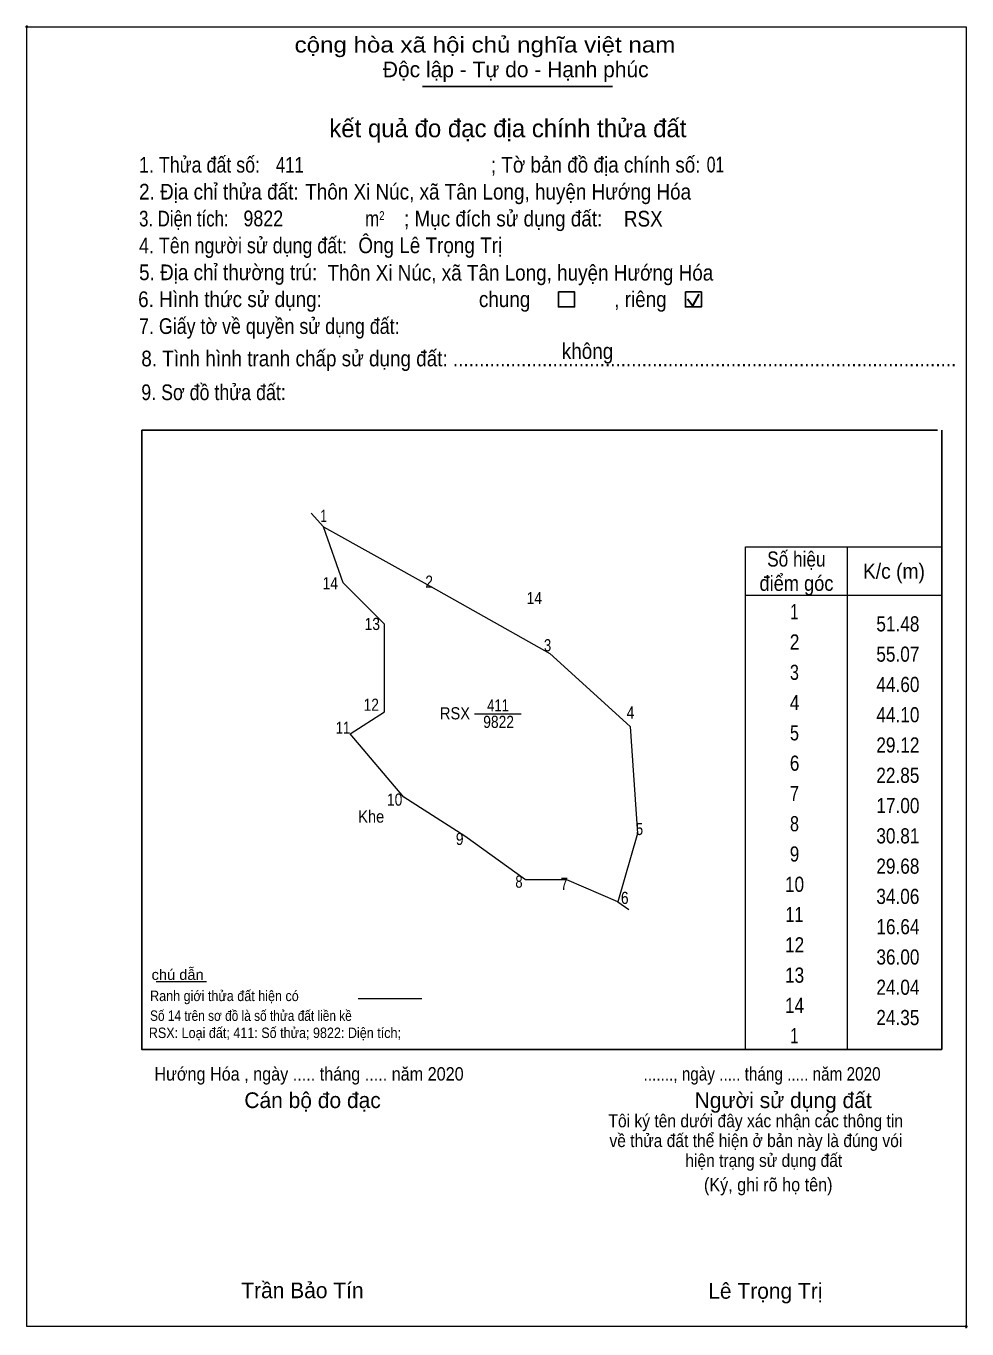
# Model space of a CAD drawing. Header units: metres. Extents: x 543978 to 546488, y 1838886 to 1841045.
# Drawn here: x 546102 to 546488, y 1840510 to 1841045 of the extents above; entities that cross this region are included whole.
import ezdxf
from ezdxf.enums import TextEntityAlignment as Align

# ---------------------------------------------------------------- set-up
doc = ezdxf.new("R2010")
doc.units = ezdxf.units.M
doc.header["$LTSCALE"] = 1.2
doc.header["$PDMODE"] = 32
doc.header["$PDSIZE"] = 0.6
for name, color, linetype, lineweight in [('17', 7, 'Continuous', 13), ('2', 7, 'Continuous', 25), ('28', 7, 'Continuous', 13), ('6', 7, 'Continuous', 13), ('63', 7, 'Continuous', 13)]:
    doc.layers.add(name, color=color, linetype=linetype, lineweight=lineweight)

msp = doc.modelspace()

# ---------------------------------------------------------------- linework, layer by layer
at = {"layer": '17'}
msp.add_line((546155.23, 1840652.31), (546175.94, 1840652.31), dxfattribs=at)
at = {"layer": '2'}
for p, q in [((546264.66, 1841020), (546342.73, 1841020)), ((546149.39, 1840878.72), (546476.24, 1840878.72)), ((546478.07, 1840878.72), (546478.07, 1840624.3))]:
    msp.add_line(p, q, dxfattribs=at)
at = {"layer": '2', "lineweight": 35}
for p, q in [((546373.55, 1840932.72), (546375.74, 1840929.87)), ((546375.74, 1840929.87), (546378.42, 1840934.65))]:
    msp.add_line(p, q, dxfattribs=at)
at = {"layer": '2', "lineweight": 13}
msp.add_lwpolyline([(546102.05, 1841044.48), (546488.12, 1841044.48), (546488.12, 1840510.5), (546102.05, 1840510.5)], close=True, dxfattribs=at)
at = {"layer": '2'}
for points in [[(546320.52, 1840935.57), (546327.15, 1840935.57), (546327.15, 1840929.39), (546320.52, 1840929.39)], [(546372.69, 1840935.57), (546379.32, 1840935.57), (546379.32, 1840929.39), (546372.69, 1840929.39)]]:
    msp.add_lwpolyline(points, close=True, dxfattribs=at)
msp.add_lwpolyline([(546478.07, 1840624.3), (546149.39, 1840624.3), (546149.39, 1840878.72)], dxfattribs=at)
for p in [(546102.05, 1841044.48), (546488.11, 1840510.5)]:
    msp.add_point(p, dxfattribs=at)
at = {"layer": '28'}
for p, q in [((546224, 1840839.02), (546218.87, 1840844.69)), ((546286.1, 1840762.27), (546305.21, 1840762.27)), ((546345, 1840685.02), (546349.4, 1840681.81))]:
    msp.add_line(p, q, dxfattribs=at)
msp.add_lwpolyline([(546224, 1840839.02), (546269, 1840814.02), (546317, 1840787.02), (546350, 1840757.02), (546353, 1840713.02), (546345, 1840685.02), (546324, 1840694.02), (546307, 1840694.02), (546282, 1840712.02), (546257, 1840728.02), (546235, 1840754.02), (546249, 1840763.02), (546249, 1840799.02), (546232, 1840816.02)], close=True, dxfattribs=at)
msp.add_lwpolyline([(546224, 1840839.02), (546269, 1840814.02), (546317, 1840787.02), (546350, 1840757.02), (546353, 1840713.02), (546345, 1840685.02), (546324, 1840694.02), (546307, 1840694.02), (546282, 1840712.02), (546257, 1840728.02), (546235, 1840754.02), (546249, 1840763.02), (546249, 1840799.02), (546232, 1840816.02)], close=True, dxfattribs=at)
at = {"layer": '6'}
msp.add_line((546238.23, 1840645.28), (546264.36, 1840645.28), dxfattribs=at)
at = {"layer": '63'}
for p, q in [((546439.25, 1840830.82), (546439.25, 1840624.3)), ((546439.25, 1840830.82), (546439.25, 1840624.3)), ((546397.44, 1840810.92), (546478.07, 1840810.92))]:
    msp.add_line(p, q, dxfattribs=at)
msp.add_lwpolyline([(546397.44, 1840830.82), (546478.07, 1840830.82), (546478.07, 1840624.3), (546397.44, 1840624.3)], close=True, dxfattribs=at)

# ---------------------------------------------------------------- texts
at = {"layer": '2'}
for s, height, width, p in [('cộng hòa xã hội chủ nghĩa việt nam', 6.444, 1.15, (546212.1, 1841033.91)), ('1. Thửa đất số:', 6.444, 0.85, (546148.2, 1840984.57)), ('411', 6.45, 0.8, (546204.4, 1840984.57)), ('; Tờ bản đồ địa chính số:', 6.444, 0.9, (546292.78, 1840984.57)), ('01', 6.447, 0.75, (546381.48, 1840984.65)), ('2. Địa chỉ thửa đất:', 6.444, 0.9, (546148.2, 1840973.51)), ('Thôn Xi Núc, xã Tân Long, huyện Hướng Hóa', 6.443, 0.9, (546216.49, 1840973.51)), ('3. Diện tích:', 6.444, 0.8, (546148.2, 1840962.45)), ('9822', 6.45, 0.85, (546191.09, 1840962.51)), ('m', 6.444, 0.8, (546241.1, 1840962.45)), ('2', 3.682, 0.8, (546246.87, 1840965.05)), ('; Mục đích sử dụng đất:', 6.444, 0.9, (546257.06, 1840962.45)), ('RSX', 6.443, 0.9, (546347.43, 1840962.42)), ('4. Tên người sử dụng đất:', 6.444, 0.85, (546148.2, 1840951.41)), ('Ông Lê Trọng Trị', 6.447, 0.9, (546238.31, 1840951.48)), ('5. Địa chỉ thường trú:', 6.444, 0.9, (546148.2, 1840940.38)), ('Thôn Xi Núc, xã Tân Long, huyện Hướng Hóa', 6.443, 0.9, (546225.6, 1840940.23)), ('6. Hình thức sử dụng:', 6.444, 0.9, (546147.82, 1840929.33)), ('chung                , riêng', 6.444, 0.9, (546287.85, 1840929.33)), ('7. Giấy tờ về quyền sử dụng đất:', 6.444, 0.85, (546148.2, 1840918.28)), ('không', 6.444, 0.9, (546321.92, 1840908.02)), ('8. Tình hình tranh chấp sử dụng đất: ................................................................................................', 6.444, 0.9, (546149.11, 1840904.98)), ('9. Sơ đồ thửa đất:', 6.444, 0.85, (546149.11, 1840891.1)), ('Hướng Hóa , ngày ..... tháng ..... năm 2020', 5.525, 0.9, (546154.49, 1840611.53)), ('......., ngày ..... tháng ..... năm 2020', 5.525, 0.85, (546355.53, 1840611.53)), ('(Ký, ghi rõ họ tên)', 5.524, 0.9, (546380.33, 1840566.04))]:
    msp.add_text(s, height=height, dxfattribs=dict(at, width=width)).set_placement(p)
for s, height, p in [('Độc lập - Tự do - Hạnh phúc', 6.444, (546248.36, 1841023.75)), ('Cán bộ đo đạc', 6.444, (546191.46, 1840600.25)), ('Người sử dụng đất', 6.444, (546376.51, 1840600.25)), ('Trần Bảo Tín', 6.44, (546190.2, 1840522.14)), ('Lê Trọng Trị', 6.447, (546382.09, 1840521.91))]:
    msp.add_text(s, height=height, dxfattribs=at).set_placement(p)
for s, height, p in [('kết quả đo đạc địa chính thửa đất', 7.365, (546299.755, 1840999.1)), ('.', 1.841, (546488.069, 1840509.5))]:
    msp.add_text(s, height=height, dxfattribs=at).set_placement(p, align=Align.CENTER)
at = {"layer": '2', "width": 0.9}
for s, p in [('Tôi ký tên dưới đây xác nhận các thông tin', (546401.61, 1840592.35)), ('về thửa đất thể hiện ở bản này là đúng vói', (546401.675, 1840584.22)), ('hiện trạng sử dụng đất', (546404.915, 1840576.06))]:
    msp.add_text(s, height=5.324, dxfattribs=at).set_placement(p, align=Align.CENTER)
at = {"layer": '28'}
for s, width, p in [(' 1', 0.75, (546225.44, 1840841.07)), (' 14', 0.85, (546229.92, 1840813.36)), (' 2', 0.85, (546268.98, 1840814.01)), (' 13', 0.85, (546247.21, 1840796.65)), (' 3', 0.8, (546317.56, 1840787.89)), (' 12', 0.85, (546246.77, 1840763.45)), (' 4', 0.85, (546351.74, 1840760.24)), (' 11', 0.8, (546234.98, 1840754.01)), (' 10', 0.85, (546256.39, 1840724.48)), (' 5', 0.8, (546355.32, 1840712.42)), (' 9', 0.85, (546281.53, 1840708.33)), (' 8', 0.8, (546305.8, 1840690.77)), (' 7', 0.8, (546324.42, 1840689.89)), (' 6', 0.85, (546349.37, 1840684.11))]:
    msp.add_text(s, height=5, dxfattribs=dict(at, width=width)).set_placement(p, align=Align.RIGHT)
for s, width, p in [('14', 0.85, (546310.63, 1840807.29)), ('RSX', 0.9, (546278.01, 1840759.94)), ('411', 0.8, (546295.715, 1840763.18)), ('9822', 0.85, (546295.95, 1840756.42)), ('Khe', 0.9, (546243.59, 1840717.52))]:
    msp.add_text(s, height=5, dxfattribs=dict(at, width=width)).set_placement(p, align=Align.CENTER)
at = {"layer": '6'}
for s, height, width, p in [('chú dẫn', 4.289, 1.05, (546153.33, 1840652.9)), ('Ranh giới thửa đất hiện có ', 4.289, 0.9, (546152.73, 1840644.19)), ('Số 14 trên sơ đồ là số thửa đất liền kề', 4.29, 0.85, (546152.71, 1840636.06)), ('RSX: Loại đất; 411: Số thửa; 9822: Diện tích;', 4.29, 0.9, (546152.2, 1840629.02))]:
    msp.add_text(s, height=height, dxfattribs=dict(at, width=width)).set_placement(p)
at = {"layer": '63'}
for s, width, p in [('Số hiệu', 0.85, (546418.31, 1840822.71)), ('K/c (m)', 0.95, (546458.405, 1840817.73)), ('điểm góc', 0.9, (546418.35, 1840812.74)), (' 1', 0.75, (546416.61, 1840801.05)), (' 2', 0.85, (546416.6, 1840788.61)), (' 3', 0.8, (546416.585, 1840776.16)), (' 4', 0.85, (546416.61, 1840763.73)), (' 5', 0.8, (546416.61, 1840751.29)), (' 6', 0.85, (546416.6, 1840738.84)), (' 7', 0.8, (546416.615, 1840726.4)), (' 8', 0.8, (546416.615, 1840713.96)), (' 9', 0.85, (546416.575, 1840701.52)), (' 10', 0.85, (546416.57, 1840689.08)), (' 11', 0.8, (546416.575, 1840676.64)), (' 12', 0.85, (546416.605, 1840664.19)), (' 13', 0.85, (546416.6, 1840651.75)), (' 14', 0.85, (546416.57, 1840639.32)), (' 1', 0.75, (546416.61, 1840626.87))]:
    msp.add_text(s, height=6.221, dxfattribs=dict(at, width=width)).set_placement(p, align=Align.CENTER)
at = {"layer": '63', "width": 0.85}
for s, p in [('51.48', (546468.87, 1840796.07)), ('55.07', (546468.87, 1840783.63)), ('44.60', (546468.89, 1840771.18)), ('44.10', (546468.89, 1840758.74)), ('29.12', (546468.87, 1840746.31)), ('22.85', (546468.86, 1840733.86)), ('17.00', (546468.89, 1840721.42)), ('30.81', (546468.88, 1840708.98)), ('29.68', (546468.87, 1840696.53)), ('34.06', (546468.87, 1840684.1)), ('16.64', (546468.89, 1840671.66)), ('36.00', (546468.89, 1840659.21)), ('24.04', (546468.89, 1840646.77)), ('24.35', (546468.86, 1840634.32))]:
    msp.add_text(s, height=6.221, dxfattribs=at).set_placement(p, align=Align.RIGHT)

doc.saveas('drawing.dxf')
